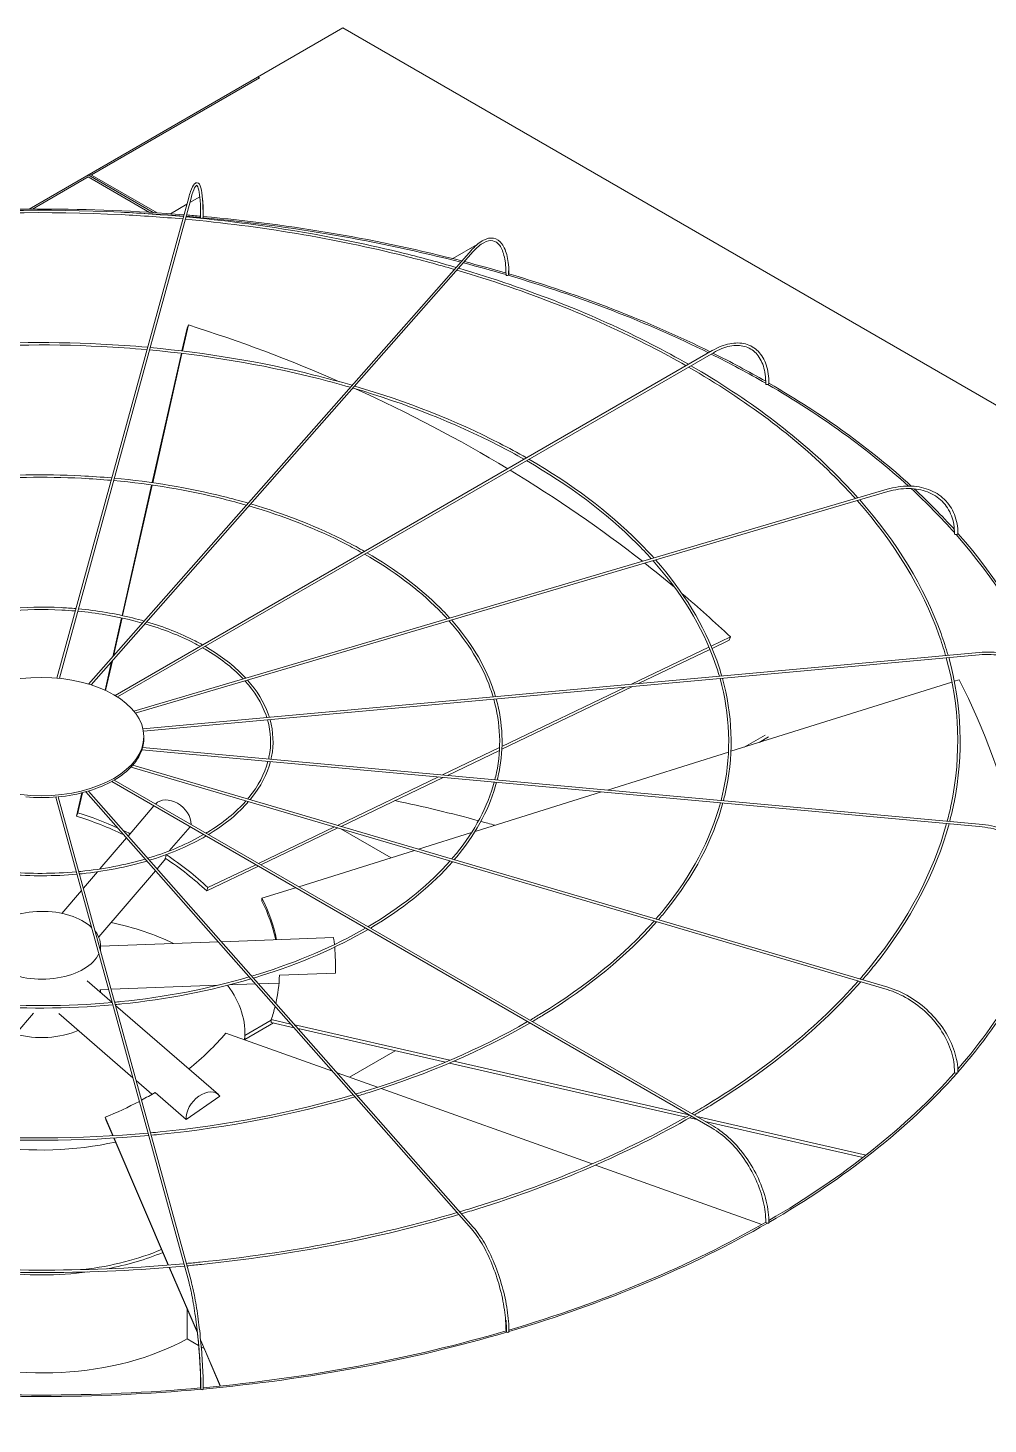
# Model space of a CAD drawing. Header units: millimetres. Extents: x -312439 to 477422, y -331570 to 212570.
# Drawn here: x 451880 to 452860, y 110186 to 111610 of the extents above; entities that cross this region are included whole.
import ezdxf

# ---------------------------------------------------------------- set-up
doc = ezdxf.new("R2010")
doc.units = ezdxf.units.MM

msp = doc.modelspace()

# ---------------------------------------------------------------- linework, layer by layer
at = {"color": 3, "linetype": 'Continuous', "lineweight": 0, "extrusion": (-1.11022e-16, 0.816497, 0.57735)}
for p, q in [((451881.459, 111425.517), (452201.569, 111610.332)), ((452201.569, 111610.332), (456159.305, 109325.332)), ((452116.699, 111559.332), (451945.226, 111460.332)), ((452114.967, 111560.332), (452116.699, 111559.332)), ((451941.762, 111458.332), (451884.961, 111425.538)), ((451941.762, 111460.332), (452008.169, 111421.992)), ((452004.289, 111422.232), (451941.762, 111458.332)), ((451943.494, 111461.332), (452012.065, 111421.742)), ((451909.899, 110947.218), (452044.367, 111437.387)), ((451912.374, 110946.981), (452046.729, 111436.739)), ((452025.712, 111420.801), (452042.471, 111430.477)), ((452045.489, 111432.219), (452055.696, 111438.112)), ((451942.21, 110941.116), (452332.888, 111383.798)), ((451944.774, 110940.32), (452334.724, 111382.177)), ((452338.523, 111389.402), (452313.703, 111375.073)), ((452037.483, 111280.889), (452042.711, 111303.972)), ((452044.042, 111307.404), (452038.021, 111280.824)), ((452042.711, 111303.972), (452044.042, 111307.404)), ((452578.4, 111281.191), (451969.209, 110929.474)), ((451971.574, 110928.011), (452579.625, 111279.07)), ((452007.053, 111146.543), (452036.939, 111278.487)), ((452037.477, 111278.422), (452007.589, 111146.467)), ((451976.36, 111011.037), (452006.51, 111144.147)), ((452007.046, 111144.07), (451976.887, 111010.923)), ((451988.25, 110913.641), (452756.82, 111139.735)), ((452757.512, 111137.385), (451989.886, 110911.569)), ((451966.845, 110969.03), (451975.819, 111008.647)), ((451976.346, 111008.534), (451967.589, 110969.873)), ((452577.343, 110979.892), (452596.95, 110989.302)), ((452595.619, 110985.87), (452578.32, 110977.567)), ((452595.619, 110985.87), (452596.95, 110989.302)), ((451997.627, 110895.345), (452850.715, 110973.354)), ((451998.084, 110892.927), (452850.938, 110970.915)), ((452496.169, 110940.933), (452575.133, 110978.831)), ((452576.109, 110976.506), (452503.359, 110941.591)), ((451959.089, 110934.787), (451965.717, 110964.05)), ((451966.461, 110964.893), (451959.59, 110934.556)), ((452823.056, 110943.182), (452597.528, 110872.531)), ((452830.499, 110945.513), (452825.407, 110943.918)), ((452497.028, 110938.552), (452363.87, 110874.644)), ((452363.988, 110877.494), (452489.838, 110937.895)), ((451998.494, 110885.592), (451998.494, 110887.592)), ((452632.559, 110889.145), (452611.201, 110876.814)), ((452626.348, 110881.559), (452636.024, 110887.145)), ((452850.715, 110795.924), (451996.557, 110874.031)), ((452850.938, 110798.364), (451997.28, 110876.425)), ((452303.428, 110848.43), (452361.493, 110876.297)), ((452361.35, 110873.435), (452308.317, 110847.983)), ((452595.042, 110871.752), (452471.527, 110833.058)), ((451985.493, 110856.448), (452756.82, 110629.543)), ((451987.331, 110858.461), (452757.512, 110631.893)), ((451965.811, 110841.766), (452578.4, 110488.087)), ((451968.287, 110843.164), (452579.625, 110490.208)), ((452196.265, 110796.998), (452299.124, 110846.364)), ((452304.012, 110845.917), (452199.873, 110795.936)), ((451930.015, 110806.431), (451935.399, 110830.2)), ((451935.986, 110830.347), (451931.346, 110809.863)), ((451939.465, 110831.273), (452332.888, 110385.48)), ((452334.724, 110387.101), (451942.068, 110832.025)), ((452465.45, 110831.154), (452336.468, 110790.748)), ((451908.852, 110825.875), (452044.367, 110331.892)), ((452046.729, 110332.54), (451911.331, 110826.098)), ((452008.907, 110816.884), (451982.56, 110786.143)), ((451930.015, 110806.431), (451931.346, 110809.863)), ((451980.951, 110784.265), (451953.747, 110752.523)), ((452045.7, 110795.642), (452024.575, 110770.993)), ((452115.439, 110758.206), (452192.966, 110795.415)), ((452196.575, 110794.353), (452118.081, 110756.681)), ((452250.827, 110763.919), (452199.713, 110793.43)), ((452332.863, 110789.619), (452278.859, 110772.701)), ((452274.655, 110771.384), (452156.647, 110734.415)), ((452021.04, 110763.096), (452012.103, 110752.668)), ((452115.406, 110755.397), (452062.693, 110730.098)), ((452064.024, 110733.53), (452112.764, 110756.922)), ((451951.315, 110749.686), (451936.906, 110732.873)), ((452010.493, 110750.79), (451952.526, 110683.153)), ((451934.981, 110730.628), (451914.925, 110707.225)), ((452062.693, 110730.098), (452064.024, 110733.53)), ((452153.471, 110733.42), (452119.128, 110722.662)), ((452119.033, 110719.705), (452119.128, 110722.662)), ((452074.604, 110678.145), (451954.33, 110673.687)), ((451954.33, 110674.731), (451954.33, 110669.357)), ((452191.969, 110682.495), (452077.767, 110678.262)), ((452136.971, 110644.068), (452194.199, 110646.189)), ((451966.233, 110616.379), (451940.69, 110638.514)), ((451962.655, 110629.75), (451953.649, 110629.417)), ((451954.33, 110629.442), (451954.33, 110626.694)), ((452073.784, 110633.869), (451965.169, 110629.844)), ((452112.415, 110635.301), (452085.688, 110634.31)), ((452136.494, 110636.194), (452115.578, 110635.418)), ((452074.676, 110522.404), (451969.683, 110613.389)), ((451821.148, 110529.862), (451885.99, 110605.519)), ((451987.407, 110539.523), (451911.734, 110605.1)), ((452128.516, 110595.985), (452128.611, 110598.942)), ((452128.611, 110598.942), (452148.505, 110594.407)), ((452190.922, 110546.343), (452082.216, 110585.17)), ((452128.587, 110598.176), (452101.608, 110582.6)), ((452101.608, 110578.6), (452130.813, 110595.461)), ((452101.608, 110578.244), (452101.608, 110585.494)), ((452151.795, 110590.678), (452128.516, 110595.985)), ((452152.595, 110593.474), (452310.763, 110557.419)), ((452306.185, 110555.485), (452155.885, 110589.746)), ((452254.989, 110567.155), (452208.233, 110540.16)), ((452314.822, 110556.494), (452554.578, 110501.841)), ((452236.944, 110529.905), (452195.693, 110544.639)), ((452551.844, 110499.486), (452310.278, 110554.552)), ((452006.795, 110522.722), (451990.739, 110536.635)), ((452455.954, 110451.681), (452240.719, 110528.557)), ((452010.07, 110524.677), (452041.866, 110497.124)), ((452041.866, 110497.124), (452076.061, 110520.944)), ((451959.022, 110499.353), (451967.143, 110480.438)), ((451960.258, 110496.017), (451959.022, 110499.353)), ((452562.673, 110499.996), (452735.391, 110460.624)), ((451966.95, 110480.426), (451960.258, 110496.017)), ((452563.102, 110496.919), (452555.369, 110498.682)), ((452732.424, 110458.322), (452571.198, 110495.074)), ((452023.556, 110348.571), (451967.977, 110478.035)), ((451968.169, 110478.046), (452023.746, 110348.586)), ((452629.011, 110389.87), (452459.325, 110450.477)), ((452053.251, 110279.398), (452024.575, 110346.196)), ((452024.766, 110346.211), (452053.184, 110280.013)), ((452042.65, 110304.092), (452042.65, 110273.416)), ((452054.506, 110266.571), (452042.65, 110273.416)), ((452056.501, 110272.286), (452076.715, 110225.202)), ((452076.526, 110225.182), (452056.559, 110271.692)), ((452060.159, 110263.307), (452057.167, 110265.035))]:
    msp.add_line(p, q, dxfattribs=at)
at = {"color": 3, "linetype": 'Continuous', "lineweight": 0}
for centre, major_axis, ratio, start_param, end_param in [((451894.434, 110820.056), (-1048.768, 0), 0.57735027, 4.57359934, 4.85199434), ((451894.434, 110820.056), (-1046.319, 0), 0.57735027, 4.57364216, 4.63432464), ((451894.434, 110820.056), (-1046.319, 0), 0.57735027, 4.55682048, 4.57124415), ((451894.434, 110820.056), (-1048.768, 0), 0.57735027, 4.55718579, 4.57120693), ((452057.778, 111416.811), (1.225, -0.004), 0.56474576, 3.14159265, 4.55699194), ((452057.778, 111416.811), (1.225, -0.004), 0.56474576, 4.55699194, 6.12778827), ((451894.434, 110820.056), (-1046.319, 0), 0.57735027, 4.2914666, 4.55448885), ((452057.969, 111417.509), (1.225, 0), 0.57735027, 5.71748689, 6.28318531), ((451894.434, 110820.056), (-1048.768, 0), 0.57735027, 4.29134899, 4.55463788), ((451894.434, 110820.056), (-1046.319, 0), 0.57735027, 4.24262693, 4.28868124), ((451894.434, 110820.056), (-1048.768, 0), 0.57735027, 4.24381435, 4.28857014), ((452369.298, 111358.372), (1.225, -0.01), 0.56597275, 3.14159265, 4.24604342), ((452369.298, 111358.372), (1.225, -0.01), 0.56597275, 4.24604342, 5.81683974), ((451894.434, 110820.056), (-1046.319, 0), 0.57735027, 4.00461262, 4.24016109), ((452369.854, 111359.002), (1.225, 0), 0.57735027, 5.29033196, 6.28318531), ((451894.434, 110820.056), (-1048.768, 0), 0.57735027, 4.00443097, 4.24060103), ((451895.765, 110652.777), (-942.562, 365.4), 0.65992862, 4.64663537, 4.80984928), ((451894.434, 110820.056), (-1046.319, 0), 0.57735027, 3.92863661, 4.00129229), ((451894.434, 110820.056), (-1048.768, 0), 0.57735027, 3.93098858, 4.00111844), ((451895.765, 110652.777), (-942.562, 365.4), 0.65992862, 4.45394149, 4.62923067), ((452634.294, 111247.214), (1.225, -0.016), 0.56830663, 3.14159265, 3.93464288), ((452634.294, 111247.214), (1.225, -0.016), 0.56830663, 3.93464288, 5.50543921), ((451894.434, 110820.056), (-1046.319, 0), 0.57735027, 3.70570419, 3.9258203), ((452635.16, 111247.714), (-1.225, 0), 0.57735027, 1.83263032, 3.14159265), ((451894.434, 110820.056), (-1048.768, 0), 0.57735027, 3.70411228, 3.92650775), ((451895.765, 110652.777), (-942.562, 365.4), 0.65992862, 4.28319099, 4.45112181), ((451894.434, 110820.056), (-1046.319, 0), 0.57735027, 3.61515195, 3.70067928), ((451894.434, 110820.056), (-1048.768, 0), 0.57735027, 3.61992048, 3.69877001), ((452826.824, 111094.219), (-1.225, 0.021), 0.57151893, 0, 0.48093441), ((452826.824, 111094.219), (-1.225, 0.021), 0.57151893, 0.48093441, 2.05173073), ((451894.434, 110820.056), (-1046.319, 0), 0.57735027, 3.3609423, 3.61148113), ((452827.915, 111094.54), (-1.225, 0), 0.57735027, 1.51847105, 3.14159265), ((451894.434, 110820.056), (-1048.768, 0), 0.57735027, 3.35086888, 3.61231471), ((451895.765, 110652.777), (-942.562, 365.4), 0.65992862, 4.23904287, 4.2800546), ((451895.765, 110652.777), (-942.562, 365.4), 0.65992862, 4.15803474, 4.22871948), ((451894.53, 110652.301), (1010.388, -32.497), 0.79709982, 0.20844184, 0.41264052), ((451894.001, 110885.592), (-104.492, 0), 0.57735027, 2.98808135, 3.14159265), ((451894.001, 110885.592), (-104.492, 0), 0.57735027, 2.67392209, 2.98094469), ((451894.001, 110885.592), (-104.492, 0), 0.57735027, 2.35976282, 2.66678542), ((451894.001, 110885.592), (-104.492, 0), 0.57735027, 2.04560356, 2.35262616), ((451894.001, 110885.592), (-104.492, 0), 0.57735027, 1.73144429, 2.03846689), ((451894.001, 110885.592), (-104.492, 0), 0.57735027, 1.41728503, 1.72430763), ((452027.024, 110804.051), (-16.786, 14.386), 0.73180825, 3.6699438, 6.25547108), ((451894.434, 110255.168), (1046.319, 0), 0.57735027, 1.13086203, 1.21917829), ((451894.434, 110649.345), (-226.18, 87.683), 0.65992862, 4.59602029, 4.80984928), ((451895.765, 110652.777), (226.18, -87.683), 0.65992862, 1.48816133, 1.66825663), ((451894.434, 110255.168), (1046.319, 0), 0.57735027, 1.11315293, 1.12829513), ((451895.765, 110652.777), (226.18, -87.683), 0.65992862, 1.43137513, 1.46305029), ((451894.434, 110649.345), (-226.18, 87.683), 0.65992862, 4.15803474, 4.39268064), ((451895.765, 110652.777), (226.18, -87.683), 0.65992862, 1.01644208, 1.25303729), ((451894.434, 110649.345), (242.456, -7.798), 0.79709982, 0.20115917, 0.41264052), ((451894.53, 110652.301), (242.456, -7.798), 0.79709982, 0.18583027, 0.41264052), ((451894.434, 110820.056), (-1046.319, 0), 0.57735027, 2.6752935, 2.98289949), ((451894.434, 110820.056), (-1048.768, 0), 0.57735027, 2.67086857, 2.98332964), ((451894.434, 110674.731), (-59.895, 0), 0.57735027, 3.69756416, 5.76575409), ((451894.434, 110674.731), (-59.895, 0), 0.57735027, 3.02719924, 3.57014533), ((451894.434, 110585.494), (-207.174, 0), 0.57735027, 4.00561733, 4.36390833), ((452192.788, 110660.403), (-0.819, 22.092), 0.05230802, 5.46284956, 6.28318531), ((452192.788, 110660.403), (-0.819, 22.092), 0.05230802, 4.01155215, 5.31083021), ((451894.434, 110674.731), (-59.895, 0), 0.57735027, 0.78539816, 2.89978042), ((451894.53, 110652.301), (242.456, -7.798), 0.79709982, 6.13145768, 6.28093219), ((451894.434, 110585.494), (-207.174, 0), 0.57735027, 3.08204121, 3.55783774), ((451894.53, 110652.301), (242.456, -7.798), 0.79709982, 6.04401129, 6.11604234), ((451894.434, 110615.109), (-59.895, 0), 0.57735027, 1.1079301, 2.23846982), ((451893.199, 110652.682), (-227.492, -84.221), 0.6873805, 2.02158825, 2.2576377), ((451894.434, 110820.056), (-1046.319, 0), 0.57735027, 2.35898226, 2.6687056), ((451894.434, 110820.056), (-1048.768, 0), 0.57735027, 2.35667794, 2.66891462), ((452826.824, 110545.394), (-1.225, 0.021), 0.58304212, 0, 1.10944839), ((452827.915, 110545.073), (-1.225, 0), 0.57735027, 0.57599326, 3.14159265), ((451893.199, 110652.682), (-227.492, -84.221), 0.6873805, 1.60582316, 1.76537716), ((451893.199, 110652.682), (-227.492, -84.221), 0.6873805, 1.7758456, 1.84274406), ((452060.198, 110505.697), (14.478, 16.707), 0.67950023, 6.14949631, 8.84418497), ((451894.434, 110585.494), (-207.174, 0), 0.57735027, 1.30817895, 1.9425337), ((451894.434, 110820.056), (-1046.319, 0), 0.57735027, 2.04376734, 2.35460013), ((451894.434, 110820.056), (-1048.768, 0), 0.57735027, 2.04258502, 2.35459852), ((452634.294, 110392.399), (-1.225, 0.017), 0.58625442, 0, 0.79329185), ((452635.16, 110391.899), (-1.225, 0), 0.57735027, 0.26183399, 3.14159265), ((451894.434, 110460.988), (-207.174, 0), 0.57735027, 1.77816663, 2.202298), ((451894.434, 110460.988), (-212.072, 0), 0.57735027, 1.89063678, 2.19285982), ((451894.434, 110460.988), (-212.072, 0), 0.57735027, 1.3476903, 1.79509044), ((451894.434, 110360.988), (-212.072, 0), 0.57735027, 0.98594125, 2.34464399), ((451894.434, 110820.056), (-1046.319, 0), 0.57735027, 1.72891751, 2.04055715), ((451894.434, 110820.056), (-1048.768, 0), 0.57735027, 1.72854634, 2.04038352), ((452369.298, 110281.241), (-1.225, 0.011), 0.58858829, 0, 0.47632773), ((452369.854, 110280.611), (-1.225, 0), 0.57735027, 0, 3.14159265), ((451894.434, 110257.168), (-1048.768, 0), 0.57735027, 0, 3.14159265), ((451894.434, 110820.056), (-1048.768, 0), 0.57735027, 1.41453598, 1.72626058), ((451894.434, 110820.056), (-1046.319, 0), 0.57735027, 1.41438895, 1.72636573), ((452057.778, 110222.802), (-1.225, 0.004), 0.58981528, 0, 0.15883691), ((452057.969, 110222.104), (-1.225, 0), 0.57735027, 0, 3.14159265)]:
    msp.add_ellipse(centre, major_axis=major_axis, ratio=ratio, start_param=start_param, end_param=end_param, dxfattribs=at)
msp.add_ellipse((451894.001, 110887.592), major_axis=(-104.492, 0), ratio=0.57735027, dxfattribs=at)
for points, knots in [([(452059.194, 111417.509), (452059.194, 111424.323), (452058.988, 111430.389), (452058.176, 111440.462), (452057.579, 111444.459), (452055.972, 111450.146), (452055.07, 111452.207), (452051.93, 111452.668), (452050.936, 111452.078), (452048.732, 111449.736), (452047.502, 111447.118), (452045.584, 111441.593), (452044.974, 111439.602), (452044.367, 111437.387)], [4.71238898, 4.71238898, 4.71238898, 4.71238898, 5.02654825, 5.02654825, 5.34070751, 5.34070751, 5.65486678, 5.65486678, 5.82360284, 5.82360284, 6.1377621, 6.1377621, 6.28318531, 6.28318531, 6.28318531, 6.28318531]), ([(452046.729, 111436.739), (452048.002, 111441.379), (452049.278, 111444.944), (452051.503, 111449.267), (452052.5, 111449.866), (452052.606, 111449.866), (452053.425, 111449.271), (452054.834, 111444.613), (452055.412, 111441.214), (452056.254, 111432.241), (452056.502, 111426.521), (452056.554, 111418.969), (452056.556, 111417.901), (452056.553, 111416.814)], [0, 0, 0, 0, 0.31526689, 0.31526689, 0.60947257, 0.60947257, 0.92674061, 0.92674061, 1.22083726, 1.22083726, 1.53563039, 1.53563039, 1.5863402, 1.5863402, 1.5863402, 1.5863402]), ([(452057.667, 111442.05), (452057.703, 111441.807), (452057.739, 111441.56), (452058.346, 111437.213), (452058.724, 111432), (452058.976, 111423.051), (452059.012, 111420.01), (452059.002, 111416.809)], [7.384497053, 7.384497053, 7.384497053, 7.384497053, 7.403952931, 7.403952931, 7.721220971, 7.721220971, 7.869487909, 7.869487909, 7.869487909, 7.869487909]), ([(452039.012, 111417.868), (452017.767, 111419.79), (451996.408, 111421.289), (451899.707, 111426.133), (451823.641, 111424.62), (451748.991, 111417.868)], [3.771589677, 3.771589677, 3.771589677, 3.771589677, 3.840445898, 3.840445898, 4.082391957, 4.082391957, 4.082391957, 4.082391957]), ([(452038.354, 111415.468), (452017.562, 111417.343), (451996.66, 111418.812), (451900.408, 111423.684), (451824.32, 111422.201), (451749.649, 111415.468)], [3.7720633, 3.7720633, 3.7720633, 3.7720633, 3.839550132, 3.839550132, 4.081918334, 4.081918334, 4.081918334, 4.081918334]), ([(452315.436, 111364.024), (452298.708, 111368.897), (452281.726, 111373.481), (452193.051, 111395.566), (452117.712, 111408.188), (452040.832, 111415.243)], [3.459637643, 3.459637643, 3.459637643, 3.459637643, 3.519736913, 3.519736913, 3.769381517, 3.769381517, 3.769381517, 3.769381517]), ([(452317.227, 111366.053), (452299.965, 111371.099), (452282.432, 111375.836), (452193.335, 111397.994), (452118.177, 111410.584), (452041.49, 111417.642)], [3.458315721, 3.458315721, 3.458315721, 3.458315721, 3.520259366, 3.520259366, 3.768912043, 3.768912043, 3.768912043, 3.768912043]), ([(452371.079, 111359.002), (452371.079, 111365.862), (452370.477, 111372.058), (452368.091, 111382.559), (452366.313, 111386.871), (452361.591, 111393.21), (452358.595, 111395.233), (452352.035, 111396.372), (452348.597, 111395.678), (452341.345, 111391.997), (452337.487, 111388.854), (452333.391, 111384.364), (452333.139, 111384.083), (452332.888, 111383.798)], [4.71238898, 4.71238898, 4.71238898, 4.71238898, 5.02654825, 5.02654825, 5.34070751, 5.34070751, 5.65486678, 5.65486678, 5.94845155, 5.94845155, 6.26261081, 6.26261081, 6.28318531, 6.28318531, 6.28318531, 6.28318531]), ([(452334.724, 111382.177), (452338.38, 111386.32), (452342.012, 111389.382), (452348.743, 111393.07), (452351.806, 111393.695), (452357.171, 111392.755), (452359.559, 111391.179), (452363.667, 111385.586), (452365.333, 111381.567), (452367.541, 111371.556), (452368.101, 111365.593), (452368.076, 111358.767), (452368.075, 111358.575), (452368.074, 111358.382)], [6.28318531, 6.28318531, 6.28318531, 6.28318531, 6.59783007, 6.59783007, 6.91209691, 6.91209691, 7.22936495, 7.22936495, 7.54663299, 7.54663299, 7.86046851, 7.86046851, 7.86952551, 7.86952551, 7.86952551, 7.86952551]), ([(452551.808, 111265.838), (452540.07, 111272.543), (452528.024, 111279.068), (452455.941, 111316.089), (452389.332, 111342.33), (452318.033, 111363.264)], [3.146975566, 3.146975566, 3.146975566, 3.146975566, 3.199958928, 3.199958928, 3.456525414, 3.456525414, 3.456525414, 3.456525414]), ([(452554.263, 111267.256), (452542.084, 111274.238), (452529.573, 111281.027), (452457.174, 111318.205), (452390.82, 111344.377), (452319.822, 111365.291)], [3.145113132, 3.145113132, 3.145113132, 3.145113132, 3.200037836, 3.200037836, 3.455209352, 3.455209352, 3.455209352, 3.455209352]), ([(452370.486, 111362.419), (452370.508, 111361.603), (452370.522, 111360.775), (452370.528, 111359.418), (452370.527, 111358.895), (452370.523, 111358.368)], [7.8059806913, 7.8059806913, 7.8059806913, 7.8059806913, 7.8451401512, 7.8451401512, 7.8694167814, 7.8694167814, 7.8694167814, 7.8694167814]), ([(452002.445, 111284.573), (451986.597, 111286.001), (451970.663, 111287.116), (451898.349, 111290.732), (451841.427, 111289.607), (451785.558, 111284.573)], [3.772165081, 3.772165081, 3.772165081, 3.772165081, 3.840593344, 3.840593344, 4.081816553, 4.081816553, 4.081816553, 4.081816553]), ([(452001.787, 111282.173), (451986.391, 111283.554), (451970.916, 111284.64), (451899.05, 111288.283), (451842.106, 111287.188), (451786.216, 111282.173)], [3.772797592, 3.772797592, 3.772797592, 3.772797592, 3.839399606, 3.839399606, 4.081184042, 4.081184042, 4.081184042, 4.081184042]), ([(452211.109, 111245.809), (452198.317, 111249.54), (452185.327, 111253.045), (452118.708, 111269.609), (452062.389, 111279.047), (452004.923, 111284.347)], [3.459218713, 3.459218713, 3.459218713, 3.459218713, 3.520344822, 3.520344822, 3.768597722, 3.768597722, 3.768597722, 3.768597722]), ([(452636.384, 111247.714), (452636.384, 111254.615), (452635.44, 111260.995), (452631.706, 111272.109), (452628.912, 111276.844), (452621.719, 111284.124), (452617.325, 111286.667), (452607.455, 111289.273), (452601.989, 111289.341), (452590.531, 111287.065), (452584.535, 111284.714), (452578.506, 111281.252), (452578.453, 111281.222), (452578.4, 111281.191)], [3.14159265, 3.14159265, 3.14159265, 3.14159265, 3.45575192, 3.45575192, 3.76991118, 3.76991118, 4.08269654, 4.08269654, 4.39544819, 4.39544819, 4.70960746, 4.70960746, 4.71238898, 4.71238898, 4.71238898, 4.71238898]), ([(452579.625, 111279.07), (452585.375, 111282.39), (452591.1, 111284.631), (452601.898, 111286.771), (452606.964, 111286.672), (452615.967, 111284.217), (452619.913, 111281.868), (452626.403, 111275.095), (452628.946, 111270.661), (452632.326, 111260.073), (452633.158, 111253.923), (452633.069, 111247.231)], [1.57079633, 1.57079633, 1.57079633, 1.57079633, 1.88806437, 1.88806437, 2.20533241, 2.20533241, 2.52260045, 2.52260045, 2.83986849, 2.83986849, 3.15713653, 3.15713653, 3.15713653, 3.15713653]), ([(452209.318, 111243.779), (452197.06, 111247.338), (452184.621, 111250.69), (452118.425, 111267.181), (452061.923, 111276.652), (452004.265, 111281.948)], [3.460983159, 3.460983159, 3.460983159, 3.460983159, 3.519648571, 3.519648571, 3.769222865, 3.769222865, 3.769222865, 3.769222865]), ([(452724.553, 111130.243), (452717.921, 111137.643), (452710.99, 111144.955), (452662.77, 111193.144), (452612.361, 111231.001), (452554.266, 111264.429)], [2.833719703, 2.833719703, 2.833719703, 2.833719703, 2.880073873, 2.880073873, 3.143270218, 3.143270218, 3.143270218, 3.143270218]), ([(452727.155, 111131.008), (452720.278, 111138.716), (452713.08, 111146.327), (452664.673, 111194.72), (452614.488, 111232.477), (452556.717, 111265.844)], [2.831913395, 2.831913395, 2.831913395, 2.831913395, 2.879924499, 2.879924499, 3.141418031, 3.141418031, 3.141418031, 3.141418031]), ([(452386.533, 111170.417), (452378.027, 111175.257), (452369.306, 111179.972), (452315.512, 111207.601), (452265.477, 111227.306), (452211.915, 111243.021)], [3.148849473, 3.148849473, 3.148849473, 3.148849473, 3.199944541, 3.199944541, 3.456834427, 3.456834427, 3.456834427, 3.456834427]), ([(452388.99, 111171.835), (452380.041, 111176.952), (452370.855, 111181.931), (452316.745, 111209.717), (452266.965, 111229.354), (452213.704, 111245.048)], [3.146361804, 3.146361804, 3.146361804, 3.146361804, 3.200049713, 3.200049713, 3.455080387, 3.455080387, 3.455080387, 3.455080387]), ([(452516.311, 111068.983), (452511.551, 111074.266), (452506.588, 111079.489), (452470.61, 111115.441), (452432.698, 111143.893), (452388.994, 111169.009)], [2.83591825, 2.83591825, 2.83591825, 2.83591825, 2.880098074, 2.880098074, 3.143909361, 3.143909361, 3.143909361, 3.143909361]), ([(452518.916, 111069.75), (452513.909, 111075.339), (452508.678, 111080.86), (452472.513, 111117.016), (452434.826, 111145.371), (452391.445, 111170.424)], [2.833499431, 2.833499431, 2.833499431, 2.833499431, 2.879899034, 2.879899034, 3.141439875, 3.141439875, 3.141439875, 3.141439875]), ([(451965.891, 111151.322), (451955.434, 111152.257), (451944.924, 111152.988), (451896.987, 111155.377), (451859.205, 111154.64), (451822.112, 111151.322)], [3.773286698, 3.773286698, 3.773286698, 3.773286698, 3.840886477, 3.840886477, 4.080694936, 4.080694936, 4.080694936, 4.080694936]), ([(451965.232, 111148.921), (451955.229, 111149.811), (451945.176, 111150.512), (451897.688, 111152.928), (451859.884, 111152.22), (451822.771, 111148.921)], [3.774238416, 3.774238416, 3.774238416, 3.774238416, 3.839097695, 3.839097695, 4.079743218, 4.079743218, 4.079743218, 4.079743218]), ([(452103.23, 111123.57), (452095.433, 111125.819), (452087.527, 111127.943), (452043.802, 111138.841), (452006.143, 111145.159), (451967.711, 111148.697)], [3.463595352, 3.463595352, 3.463595352, 3.463595352, 3.51947091, 3.51947091, 3.768879274, 3.768879274, 3.768879274, 3.768879274]), ([(452105.023, 111125.601), (452096.69, 111128.021), (452088.233, 111130.297), (452044.085, 111141.269), (452006.608, 111147.555), (451968.369, 111151.096)], [3.46094335, 3.46094335, 3.46094335, 3.46094335, 3.520514255, 3.520514255, 3.7679441, 3.7679441, 3.7679441, 3.7679441]), ([(452829.14, 111094.54), (452829.14, 111101.469), (452827.942, 111108.068), (452823.24, 111119.945), (452819.736, 111125.22), (452810.774, 111133.887), (452805.32, 111137.277), (452793.036, 111141.842), (452786.209, 111143.018), (452771.857, 111143.069), (452764.333, 111141.945), (452756.82, 111139.735)], [4.71238898, 4.71238898, 4.71238898, 4.71238898, 5.02654825, 5.02654825, 5.34070751, 5.34070751, 5.65486678, 5.65486678, 5.96902604, 5.96902604, 6.28318531, 6.28318531, 6.28318531, 6.28318531]), ([(452757.512, 111137.385), (452764.775, 111139.522), (452772.023, 111140.589), (452785.76, 111140.497), (452792.245, 111139.338), (452803.813, 111134.938), (452808.895, 111131.699), (452817.193, 111123.467), (452820.409, 111118.473), (452824.67, 111107.181), (452825.711, 111100.884), (452825.599, 111094.24)], [6.28318531, 6.28318531, 6.28318531, 6.28318531, 6.60045335, 6.60045335, 6.91772139, 6.91772139, 7.23498943, 7.23498943, 7.55225747, 7.55225747, 7.86952551, 7.86952551, 7.86952551, 7.86952551]), ([(452816.548, 110970.23), (452814.526, 110977.311), (452812.259, 110984.37), (452792.794, 111038.868), (452764.668, 111085.031), (452726.357, 111128.22)], [2.519571261, 2.519571261, 2.519571261, 2.519571261, 2.559550642, 2.559550642, 2.829500903, 2.829500903, 2.829500903, 2.829500903]), ([(452819.03, 110970.457), (452816.917, 110977.898), (452814.534, 110985.314), (452794.909, 111040.015), (452766.927, 111085.984), (452728.952, 111128.984)], [2.518738954, 2.518738954, 2.518738954, 2.518738954, 2.560443172, 2.560443172, 2.827714195, 2.827714195, 2.827714195, 2.827714195]), ([(452221.295, 111075.016), (452216.01, 111078.002), (452210.602, 111080.915), (452175.093, 111099.154), (452141.643, 111112.321), (452105.83, 111122.814)], [3.152476318, 3.152476318, 3.152476318, 3.152476318, 3.199914714, 3.199914714, 3.457374967, 3.457374967, 3.457374967, 3.457374967]), ([(452223.755, 111076.437), (452218.026, 111079.698), (452212.152, 111082.874), (452176.325, 111101.27), (452143.13, 111114.369), (452107.619, 111124.841)], [3.148732281, 3.148732281, 3.148732281, 3.148732281, 3.200072384, 3.200072384, 3.454746323, 3.454746323, 3.454746323, 3.454746323]), ([(452308.096, 111007.732), (452305.202, 111010.91), (452302.197, 111014.056), (452278.459, 111037.774), (452253.058, 111056.815), (452223.762, 111073.612)], [2.840166791, 2.840166791, 2.840166791, 2.840166791, 2.880145835, 2.880145835, 3.145067211, 3.145067211, 3.145067211, 3.145067211]), ([(452310.706, 111008.5), (452307.562, 111011.983), (452304.287, 111015.427), (452280.362, 111039.35), (452255.186, 111058.292), (452226.213, 111075.027)], [2.836508955, 2.836508955, 2.836508955, 2.836508955, 2.879847671, 2.879847671, 3.141363941, 3.141363941, 3.141363941, 3.141363941]), ([(452585.733, 110949.123), (452584.288, 110954.114), (452582.681, 110959.09), (452568.169, 110999.752), (452546.991, 111034.478), (452518.12, 111066.962)], [2.521788299, 2.521788299, 2.521788299, 2.521788299, 2.55939978, 2.55939978, 2.830291828, 2.830291828, 2.830291828, 2.830291828]), ([(452588.217, 110949.35), (452586.678, 110954.702), (452584.955, 110960.035), (452570.284, 111000.899), (452549.25, 111035.431), (452520.716, 111067.726)], [2.520659116, 2.520659116, 2.520659116, 2.520659116, 2.560589234, 2.560589234, 2.827907762, 2.827907762, 2.827907762, 2.827907762]), ([(451929.336, 111018.07), (451924.273, 111018.513), (451919.185, 111018.861), (451895.626, 111020.023), (451876.984, 111019.672), (451858.667, 111018.07)], [3.776630452, 3.776630452, 3.776630452, 3.776630452, 3.841752063, 3.841752063, 4.077351182, 4.077351182, 4.077351182, 4.077351182]), ([(451928.677, 111015.669), (451924.068, 111016.067), (451919.438, 111016.385), (451896.327, 111017.573), (451877.663, 111017.252), (451859.326, 111015.669)], [3.778551419, 3.778551419, 3.778551419, 3.778551419, 3.838185012, 3.838185012, 4.075430215, 4.075430215, 4.075430215, 4.075430215]), ([(451997.138, 111003.356), (451993.806, 111004.298), (451990.435, 111005.195), (451969.181, 111010.5), (451950.363, 111013.667), (451931.156, 111015.447)], [3.471418325, 3.471418325, 3.471418325, 3.471418325, 3.518930063, 3.518930063, 3.767850767, 3.767850767, 3.767850767, 3.767850767]), ([(451998.934, 111005.391), (451995.063, 111006.501), (451991.14, 111007.549), (451969.464, 111012.929), (451950.829, 111016.063), (451931.814, 111017.846)], [3.466082688, 3.466082688, 3.466082688, 3.466082688, 3.521010964, 3.521010964, 3.765995554, 3.765995554, 3.765995554, 3.765995554]), ([(452056.043, 110979.608), (452053.989, 110980.743), (452051.899, 110981.857), (452034.674, 110990.707), (452017.809, 110997.335), (451999.744, 111002.607)], [3.163350536, 3.163350536, 3.163350536, 3.163350536, 3.199816759, 3.199816759, 3.458993739, 3.458993739, 3.458993739, 3.458993739]), ([(452058.515, 110981.035), (452056.009, 110982.442), (452053.449, 110983.816), (452035.906, 110992.823), (452019.296, 110999.383), (452001.533, 111004.634)], [3.15578841, 3.15578841, 3.15578841, 3.15578841, 3.200131949, 3.200131949, 3.453750875, 3.453750875, 3.453750875, 3.453750875]), ([(452354.924, 110928.017), (452354.058, 110930.934), (452353.108, 110933.842), (452343.549, 110960.668), (452329.33, 110983.945), (452309.914, 111005.714)], [2.526062853, 2.526062853, 2.526062853, 2.526062853, 2.559096419, 2.559096419, 2.831723129, 2.831723129, 2.831723129, 2.831723129]), ([(452357.411, 110928.245), (452356.448, 110931.521), (452355.381, 110934.787), (452345.663, 110961.815), (452331.589, 110984.899), (452312.512, 111006.478)], [2.5243135, 2.5243135, 2.5243135, 2.5243135, 2.560878912, 2.560878912, 2.828143092, 2.828143092, 2.828143092, 2.828143092]), ([(452099.857, 110946.473), (452098.845, 110947.552), (452097.807, 110948.623), (452086.309, 110960.107), (452073.418, 110969.736), (452058.528, 110978.214)], [2.852936139, 2.852936139, 2.852936139, 2.852936139, 2.880283876, 2.880283876, 3.148538696, 3.148538696, 3.148538696, 3.148538696]), ([(452102.484, 110947.246), (452101.211, 110948.627), (452099.898, 110949.994), (452088.212, 110961.683), (452075.547, 110971.214), (452060.981, 110979.631)], [2.84544614, 2.84544614, 2.84544614, 2.84544614, 2.879690294, 2.879690294, 3.141137935, 3.141137935, 3.141137935, 3.141137935]), ([(452930.478, 110914.473), (452930.478, 110921.418), (452929.146, 110928.248), (452923.951, 110940.99), (452920.089, 110946.9), (452910.232, 110957.215), (452904.239, 110961.618), (452890.721, 110968.501), (452883.198, 110970.98), (452867.353, 110973.787), (452859.033, 110974.115), (452850.715, 110973.354)], [4.71238898, 4.71238898, 4.71238898, 4.71238898, 5.02654825, 5.02654825, 5.34070751, 5.34070751, 5.65486678, 5.65486678, 5.96902604, 5.96902604, 6.28318531, 6.28318531, 6.28318531, 6.28318531]), ([(452850.938, 110970.915), (452859, 110971.652), (452867.056, 110971.322), (452882.348, 110968.57), (452889.582, 110966.147), (452902.506, 110959.465), (452908.193, 110955.207), (452917.467, 110945.293), (452921.054, 110939.639), (452925.792, 110927.488), (452926.943, 110920.992), (452926.819, 110914.386)], [6.28318531, 6.28318531, 6.28318531, 6.28318531, 6.60045335, 6.60045335, 6.91772139, 6.91772139, 7.23498943, 7.23498943, 7.55225747, 7.55225747, 7.86952551, 7.86952551, 7.86952551, 7.86952551]), ([(452818.275, 110801.35), (452819.881, 110807.421), (452821.307, 110813.507), (452832.608, 110868.845), (452830.81, 110918.869), (452817.223, 110967.832)], [2.204619764, 2.204619764, 2.204619764, 2.204619764, 2.238829514, 2.238829514, 2.515060108, 2.515060108, 2.515060108, 2.515060108]), ([(452820.748, 110801.124), (452822.433, 110807.524), (452823.919, 110813.942), (452835.025, 110869.436), (452833.166, 110919.291), (452819.702, 110968.058)], [2.205366155, 2.205366155, 2.205366155, 2.205366155, 2.241163262, 2.241163262, 2.514260549, 2.514260549, 2.514260549, 2.514260549]), ([(452124.09, 110906.909), (452123.82, 110907.752), (452123.536, 110908.594), (452118.93, 110921.582), (452111.669, 110933.411), (452101.706, 110944.464)], [2.538956365, 2.538956365, 2.538956365, 2.538956365, 2.558172992, 2.558172992, 2.836025224, 2.836025224, 2.836025224, 2.836025224]), ([(452126.587, 110907.137), (452126.211, 110908.339), (452125.807, 110909.537), (452121.043, 110922.731), (452113.928, 110934.365), (452104.307, 110945.229)], [2.535128932, 2.535128932, 2.535128932, 2.535128932, 2.561728893, 2.561728893, 2.828841782, 2.828841782, 2.828841782, 2.828841782]), ([(452587.485, 110822.455), (452588.592, 110826.694), (452589.582, 110830.943), (452598.046, 110872.249), (452596.683, 110909.887), (452586.414, 110946.726)], [2.206572109, 2.206572109, 2.206572109, 2.206572109, 2.238438586, 2.238438586, 2.515769314, 2.515769314, 2.515769314, 2.515769314]), ([(452589.958, 110822.228), (452591.143, 110826.797), (452592.193, 110831.378), (452600.463, 110872.84), (452599.039, 110910.308), (452588.893, 110946.953)], [2.20754654, 2.20754654, 2.20754654, 2.20754654, 2.241548585, 2.241548585, 2.514698228, 2.514698228, 2.514698228, 2.514698228]), ([(452356.68, 110843.56), (452357.296, 110845.983), (452357.855, 110848.41), (452363.481, 110875.683), (452362.557, 110900.92), (452355.617, 110925.621)], [2.210316481, 2.210316481, 2.210316481, 2.210316481, 2.237655596, 2.237655596, 2.51702204, 2.51702204, 2.51702204, 2.51702204]), ([(452359.149, 110843.334), (452359.843, 110846.087), (452360.463, 110848.845), (452365.897, 110876.274), (452364.912, 110901.342), (452358.097, 110925.848)], [2.211718384, 2.211718384, 2.211718384, 2.211718384, 2.242315601, 2.242315601, 2.515402874, 2.515402874, 2.515402874, 2.515402874]), ([(452125.854, 110864.668), (452125.996, 110865.272), (452126.131, 110865.877), (452128.917, 110879.118), (452128.432, 110891.953), (452124.817, 110904.516)], [2.221614787, 2.221614787, 2.221614787, 2.221614787, 2.235297735, 2.235297735, 2.520800805, 2.520800805, 2.520800805, 2.520800805]), ([(452128.317, 110864.442), (452128.532, 110865.377), (452128.73, 110866.313), (452131.331, 110879.709), (452130.785, 110892.375), (452127.3, 110904.743)], [2.224061215, 2.224061215, 2.224061215, 2.224061215, 2.244587809, 2.244587809, 2.517487833, 2.517487833, 2.517487833, 2.517487833]), ([(452104.528, 110823.984), (452104.938, 110824.47), (452105.342, 110824.956), (452115.283, 110837.121), (452121.866, 110849.564), (452125.252, 110862.263)], [1.903307061, 1.903307061, 1.903307061, 1.903307061, 1.915350543, 1.915350543, 2.203452943, 2.203452943, 2.203452943, 2.203452943]), ([(452107.091, 110823.23), (452107.59, 110823.833), (452108.083, 110824.439), (452117.9, 110836.746), (452124.381, 110849.241), (452127.725, 110862.037)], [1.909987851, 1.909987851, 1.909987851, 1.909987851, 1.924618049, 1.924618049, 2.206425781, 2.206425781, 2.206425781, 2.206425781]), ([(452312.75, 110762.731), (452314.384, 110764.624), (452315.978, 110766.528), (452336.26, 110791.497), (452349.26, 110816.06), (452356.049, 110841.158)], [1.894116328, 1.894116328, 1.894116328, 1.894116328, 1.917671716, 1.917671716, 2.201274894, 2.201274894, 2.201274894, 2.201274894]), ([(452315.328, 110761.972), (452317.048, 110763.984), (452318.726, 110766.009), (452338.88, 110791.123), (452351.778, 110815.738), (452358.525, 110840.932)], [1.897570624, 1.897570624, 1.897570624, 1.897570624, 1.922320382, 1.922320382, 2.202808492, 2.202808492, 2.202808492, 2.202808492]), ([(452062.037, 110789.038), (452062.639, 110789.396), (452063.238, 110789.755), (452079.412, 110799.581), (452092.573, 110810.347), (452102.774, 110821.947)], [1.585149833, 1.585149833, 1.585149833, 1.585149833, 1.596233634, 1.596233634, 1.886390456, 1.886390456, 1.886390456, 1.886390456]), ([(452064.465, 110787.636), (452065.088, 110788.012), (452065.708, 110788.39), (452081.932, 110798.395), (452095.128, 110809.345), (452105.361, 110821.186)], [1.592315094, 1.592315094, 1.592315094, 1.592315094, 1.603748231, 1.603748231, 1.893388943, 1.893388943, 1.893388943, 1.893388943]), ([(452520.96, 110701.48), (452523.828, 110704.779), (452526.617, 110708.101), (452557.238, 110745.874), (452576.655, 110782.557), (452586.846, 110820.053)], [1.891059564, 1.891059564, 1.891059564, 1.891059564, 1.918447026, 1.918447026, 2.200552897, 2.200552897, 2.200552897, 2.200552897]), ([(452523.543, 110700.721), (452526.497, 110704.138), (452529.367, 110707.58), (452559.859, 110745.5), (452579.174, 110782.235), (452589.322, 110819.827)], [1.893387733, 1.893387733, 1.893387733, 1.893387733, 1.921549455, 1.921549455, 2.201585872, 2.201585872, 2.201585872, 2.201585872]), ([(452729.136, 110640.241), (452733.251, 110644.956), (452737.247, 110649.707), (452778.205, 110700.283), (452804.035, 110749.072), (452817.63, 110798.95)], [1.889456602, 1.889456602, 1.889456602, 1.889456602, 1.918834976, 1.918834976, 2.200108517, 2.200108517, 2.200108517, 2.200108517]), ([(452731.721, 110639.48), (452735.922, 110644.315), (452739.998, 110649.186), (452780.826, 110699.909), (452806.555, 110748.75), (452820.107, 110798.723)], [1.891212574, 1.891212574, 1.891212574, 1.891212574, 1.921163042, 1.921163042, 2.200887841, 2.200887841, 2.200887841, 2.200887841]), ([(452930.478, 110725.14), (452930.478, 110732.084), (452929.147, 110739.14), (452923.972, 110752.779), (452920.129, 110759.361), (452910.32, 110771.419), (452904.356, 110776.893), (452890.887, 110786.214), (452883.385, 110790.06), (452867.568, 110795.754), (452859.256, 110797.603), (452850.938, 110798.364)], [4.71238898, 4.71238898, 4.71238898, 4.71238898, 5.02654825, 5.02654825, 5.34070751, 5.34070751, 5.65486678, 5.65486678, 5.96902604, 5.96902604, 6.28318531, 6.28318531, 6.28318531, 6.28318531]), ([(452002.589, 110763.449), (452003.279, 110763.657), (452003.967, 110763.867), (452024.847, 110770.322), (452043.428, 110778.283), (452059.605, 110787.614)], [1.267045676, 1.267045676, 1.267045676, 1.267045676, 1.27702015, 1.27702015, 1.570336557, 1.570336557, 1.570336557, 1.570336557]), ([(452004.37, 110761.43), (452005.12, 110761.659), (452005.867, 110761.89), (452026.991, 110768.514), (452045.737, 110776.653), (452062.05, 110786.202)], [1.272186296, 1.272186296, 1.272186296, 1.272186296, 1.282962347, 1.282962347, 1.577666055, 1.577666055, 1.577666055, 1.577666055]), ([(452850.715, 110795.924), (452858.777, 110795.187), (452866.84, 110793.383), (452882.162, 110787.823), (452889.418, 110784.068), (452902.391, 110774.987), (452908.106, 110769.664), (452917.429, 110757.993), (452921.034, 110751.648), (452925.791, 110738.578), (452926.943, 110731.855), (452926.819, 110725.273)], [0, 0, 0, 0, 0.31726804, 0.31726804, 0.63453608, 0.63453608, 0.95180412, 0.95180412, 1.26907216, 1.26907216, 1.5863402, 1.5863402, 1.5863402, 1.5863402]), ([(451932.244, 110749.867), (451932.895, 110749.929), (451933.545, 110749.993), (451957.057, 110752.355), (451979.317, 110756.625), (452000, 110762.679)], [0.949238609, 0.949238609, 0.949238609, 0.949238609, 0.957681574, 0.957681574, 1.254620941, 1.254620941, 1.254620941, 1.254620941]), ([(451932.901, 110747.469), (451933.773, 110747.553), (451934.644, 110747.64), (451958.546, 110750.107), (451980.962, 110754.477), (452001.789, 110760.653)], [0.951064936, 0.951064936, 0.951064936, 0.951064936, 0.962301991, 0.962301991, 1.259854639, 1.259854639, 1.259854639, 1.259854639]), ([(452021.328, 110767.145), (452021.312, 110766.991), (452021.293, 110766.839), (452021.112, 110765.537), (452020.83, 110764.459), (452020.453, 110763.486)], [25.28971129, 25.28971129, 25.28971129, 25.28971129, 25.51327082, 25.51327082, 27.21415767, 27.21415767, 27.21415767, 27.21415767]), ([(452227.277, 110693.636), (452229.48, 110694.927), (452231.661, 110696.23), (452264.627, 110716.332), (452290.7, 110737.68), (452310.979, 110760.698)], [1.577975631, 1.577975631, 1.577975631, 1.577975631, 1.598113062, 1.598113062, 1.885671956, 1.885671956, 1.885671956, 1.885671956]), ([(452229.716, 110692.229), (452231.937, 110693.539), (452234.135, 110694.862), (452267.148, 110715.146), (452293.258, 110736.679), (452313.569, 110759.937)], [1.581619842, 1.581619842, 1.581619842, 1.581619842, 1.601882376, 1.601882376, 1.889205457, 1.889205457, 1.889205457, 1.889205457]), ([(451857.578, 110747.238), (451858.455, 110747.159), (451859.332, 110747.083), (451883.461, 110745.066), (451907.213, 110745.143), (451930.425, 110747.238)], [0.630366287, 0.630366287, 0.630366287, 0.630366287, 0.641648359, 0.641648359, 0.94043004, 0.94043004, 0.94043004, 0.94043004]), ([(451858.237, 110749.638), (451858.706, 110749.596), (451859.176, 110749.555), (451882.853, 110747.53), (451906.58, 110747.572), (451929.766, 110749.638)], [0.632258371, 0.632258371, 0.632258371, 0.632258371, 0.638337859, 0.638337859, 0.938537956, 0.938537956, 0.938537956, 0.938537956]), ([(452392.512, 110598.238), (452396.321, 110600.459), (452400.086, 110602.704), (452449.842, 110633.083), (452488.828, 110665.013), (452519.183, 110699.45)], [1.575583148, 1.575583148, 1.575583148, 1.575583148, 1.598741205, 1.598741205, 1.885432931, 1.885432931, 1.885432931, 1.885432931]), ([(452394.954, 110596.828), (452398.78, 110599.069), (452402.561, 110601.336), (452452.364, 110631.897), (452491.387, 110664.012), (452521.774, 110698.688)], [1.578026357, 1.578026357, 1.578026357, 1.578026357, 1.601256762, 1.601256762, 1.887796271, 1.887796271, 1.887796271, 1.887796271]), ([(452108.677, 110643.239), (452110.986, 110643.927), (452113.285, 110644.626), (452155.703, 110657.786), (452192.644, 110673.639), (452224.836, 110692.217)], [1.261848076, 1.261848076, 1.261848076, 1.261848076, 1.278507505, 1.278507505, 1.570566343, 1.570566343, 1.570566343, 1.570566343]), ([(452110.462, 110641.216), (452112.829, 110641.926), (452115.186, 110642.647), (452157.848, 110655.978), (452194.953, 110672.009), (452227.284, 110690.804)], [1.264451017, 1.264451017, 1.264451017, 1.264451017, 1.281488092, 1.281488092, 1.574251683, 1.574251683, 1.574251683, 1.574251683]), ([(451968.799, 110616.615), (451970.797, 110616.802), (451972.794, 110616.996), (452020.404, 110621.812), (452064.815, 110630.362), (452106.086, 110642.472)], [0.945863763, 0.945863763, 0.945863763, 0.945863763, 0.95883914, 0.95883914, 1.255627672, 1.255627672, 1.255627672, 1.255627672]), ([(451969.457, 110614.216), (451971.676, 110614.425), (451973.892, 110614.643), (452021.893, 110619.564), (452066.461, 110628.214), (452107.875, 110640.446)], [0.946791669, 0.946791669, 0.946791669, 0.946791669, 0.961156725, 0.961156725, 1.25825401, 1.25825401, 1.25825401, 1.25825401]), ([(452557.706, 110502.864), (452563.136, 110506.021), (452568.498, 110509.217), (452635.042, 110549.871), (452686.928, 110592.37), (452727.355, 110638.211)], [1.574326589, 1.574326589, 1.574326589, 1.574326589, 1.599055591, 1.599055591, 1.885237716, 1.885237716, 1.885237716, 1.885237716]), ([(452560.15, 110501.452), (452565.596, 110504.631), (452570.974, 110507.848), (452637.564, 110548.685), (452689.487, 110591.369), (452729.947, 110637.449)], [1.576164321, 1.576164321, 1.576164321, 1.576164321, 1.600943265, 1.600943265, 1.88701346, 1.88701346, 1.88701346, 1.88701346]), ([(452756.82, 110629.543), (452764.083, 110627.407), (452771.357, 110624.202), (452785.19, 110615.97), (452791.747, 110610.945), (452803.478, 110599.581), (452808.651, 110593.243), (452817.093, 110579.901), (452820.36, 110572.898), (452824.67, 110558.94), (452825.711, 110551.989), (452825.599, 110545.415)], [0, 0, 0, 0, 0.31726804, 0.31726804, 0.63453608, 0.63453608, 0.95180412, 0.95180412, 1.26907216, 1.26907216, 1.5863402, 1.5863402, 1.5863402, 1.5863402]), ([(452829.14, 110545.073), (452829.14, 110552.002), (452827.943, 110559.26), (452823.294, 110573.74), (452819.842, 110580.96), (452811.025, 110594.675), (452805.661, 110601.168), (452793.538, 110612.805), (452786.782, 110617.948), (452772.524, 110626.387), (452765.024, 110629.683), (452757.512, 110631.893)], [4.71238898, 4.71238898, 4.71238898, 4.71238898, 5.02654825, 5.02654825, 5.34070751, 5.34070751, 5.65486678, 5.65486678, 5.96902604, 5.96902604, 6.28318531, 6.28318531, 6.28318531, 6.28318531]), ([(451821.024, 110613.987), (451822.799, 110613.826), (451824.576, 110613.671), (451872.917, 110609.608), (451920.497, 110609.765), (451966.979, 110613.987)], [0.629347255, 0.629347255, 0.629347255, 0.629347255, 0.640828535, 0.640828535, 0.941449071, 0.941449071, 0.941449071, 0.941449071]), ([(451821.682, 110616.387), (451823.05, 110616.264), (451824.42, 110616.144), (451872.309, 110612.072), (451919.865, 110612.193), (451966.321, 110616.387)], [0.630291706, 0.630291706, 0.630291706, 0.630291706, 0.639167998, 0.639167998, 0.940504621, 0.940504621, 0.940504621, 0.940504621]), ([(452214.763, 110523.031), (452218.693, 110524.197), (452222.604, 110525.384), (452286.559, 110545.251), (452341.859, 110568.996), (452390.068, 110596.821)], [1.260112578, 1.260112578, 1.260112578, 1.260112578, 1.279004431, 1.279004431, 1.570642983, 1.570642983, 1.570642983, 1.570642983]), ([(452216.55, 110521.006), (452220.537, 110522.195), (452224.505, 110523.405), (452288.704, 110543.442), (452344.169, 110567.365), (452392.516, 110595.407)], [1.261855173, 1.261855173, 1.261855173, 1.261855173, 1.280993608, 1.280993608, 1.573104483, 1.573104483, 1.573104483, 1.573104483]), ([(452005.353, 110483.364), (452008.7, 110483.675), (452012.042, 110483.999), (452083.751, 110491.269), (452150.314, 110504.099), (452212.171, 110522.266)], [0.944736348, 0.944736348, 0.944736348, 0.944736348, 0.959225727, 0.959225727, 1.25596384, 1.25596384, 1.25596384, 1.25596384]), ([(452006.011, 110480.965), (452009.578, 110481.298), (452013.141, 110481.646), (452085.24, 110489.022), (452151.959, 110501.951), (452213.96, 110520.239)], [0.945358255, 0.945358255, 0.945358255, 0.945358255, 0.960772431, 0.960772431, 1.257716852, 1.257716852, 1.257716852, 1.257716852]), ([(452320.817, 110402.86), (452326.378, 110404.506), (452331.911, 110406.185), (452417.398, 110432.756), (452491.044, 110464.385), (452555.26, 110501.447)], [1.259205702, 1.259205702, 1.259205702, 1.259205702, 1.279253109, 1.279253109, 1.570621219, 1.570621219, 1.570621219, 1.570621219]), ([(452322.604, 110400.835), (452328.223, 110402.504), (452333.813, 110404.205), (452419.544, 110430.947), (452493.355, 110462.754), (452557.709, 110500.033)], [1.260515466, 1.260515466, 1.260515466, 1.260515466, 1.280745787, 1.280745787, 1.572469242, 1.572469242, 1.572469242, 1.572469242]), ([(452578.4, 110488.087), (452584.15, 110484.767), (452589.922, 110480.372), (452600.907, 110469.864), (452606.119, 110463.755), (452615.45, 110450.437), (452619.567, 110443.232), (452626.289, 110428.455), (452628.892, 110420.887), (452632.328, 110406.157), (452633.158, 110398.999), (452633.069, 110392.415)], [4.71238898, 4.71238898, 4.71238898, 4.71238898, 5.02965702, 5.02965702, 5.34692506, 5.34692506, 5.6641931, 5.6641931, 5.98146114, 5.98146114, 6.29872918, 6.29872918, 6.29872918, 6.29872918]), ([(452636.384, 110391.899), (452636.384, 110398.799), (452635.439, 110406.218), (452631.765, 110421.397), (452629.036, 110429.154), (452622.061, 110444.267), (452617.816, 110451.62), (452608.215, 110465.217), (452602.862, 110471.458), (452591.554, 110482.23), (452585.601, 110486.758), (452579.625, 110490.208)], [0, 0, 0, 0, 0.31415927, 0.31415927, 0.62831853, 0.62831853, 0.9424778, 0.9424778, 1.25663706, 1.25663706, 1.57079633, 1.57079633, 1.57079633, 1.57079633]), ([(451784.469, 110480.737), (451787.143, 110480.494), (451789.819, 110480.259), (451862.373, 110474.149), (451933.781, 110474.387), (452003.534, 110480.737)], [0.629005431, 0.629005431, 0.629005431, 0.629005431, 0.64055333, 0.64055333, 0.941790896, 0.941790896, 0.941790896, 0.941790896]), ([(451785.127, 110483.137), (451787.395, 110482.931), (451789.664, 110482.732), (451861.765, 110476.613), (451933.149, 110476.815), (452002.876, 110483.137)], [0.629634706, 0.629634706, 0.629634706, 0.629634706, 0.639445125, 0.639445125, 0.941161621, 0.941161621, 0.941161621, 0.941161621]), ([(452041.896, 110350.158), (452046.594, 110350.593), (452051.287, 110351.048), (452147.086, 110360.771), (452235.789, 110377.877), (452318.225, 110402.095)], [0.94415889, 0.94415889, 0.94415889, 0.94415889, 0.959419158, 0.959419158, 1.25609347, 1.25609347, 1.25609347, 1.25609347]), ([(452042.554, 110347.759), (452047.473, 110348.215), (452052.386, 110348.694), (452148.575, 110358.524), (452237.434, 110375.729), (452320.013, 110400.068)], [0.944626582, 0.944626582, 0.944626582, 0.944626582, 0.960579805, 0.960579805, 1.257409099, 1.257409099, 1.257409099, 1.257409099]), ([(452332.888, 110385.48), (452336.544, 110381.338), (452340.225, 110376.121), (452347.268, 110364.018), (452350.627, 110357.121), (452356.645, 110342.379), (452359.305, 110334.536), (452363.652, 110318.697), (452365.34, 110310.705), (452367.575, 110295.379), (452368.122, 110288.048), (452368.075, 110281.367), (452368.074, 110281.31), (452368.074, 110281.252)], [6.28318531, 6.28318531, 6.28318531, 6.28318531, 6.59783007, 6.59783007, 6.91495265, 6.91495265, 7.23222069, 7.23222069, 7.54948873, 7.54948873, 7.86675677, 7.86675677, 7.86952551, 7.86952551, 7.86952551, 7.86952551]), ([(452371.079, 110280.611), (452371.079, 110287.472), (452370.476, 110294.995), (452368.127, 110310.658), (452366.381, 110318.794), (452361.918, 110334.9), (452359.201, 110342.866), (452353.055, 110357.862), (452349.627, 110364.89), (452342.381, 110377.333), (452338.566, 110382.748), (452334.724, 110387.101)], [4.71238898, 4.71238898, 4.71238898, 4.71238898, 5.02654825, 5.02654825, 5.34070751, 5.34070751, 5.65486678, 5.65486678, 5.96902604, 5.96902604, 6.28318531, 6.28318531, 6.28318531, 6.28318531]), ([(451747.927, 110347.532), (451751.495, 110347.206), (451755.067, 110346.893), (451851.824, 110338.737), (451947.057, 110339.055), (452040.076, 110347.532)], [0.628847379, 0.628847379, 0.628847379, 0.628847379, 0.640415364, 0.640415364, 0.941948948, 0.941948948, 0.941948948, 0.941948948]), ([(451748.585, 110349.931), (451751.747, 110349.644), (451754.911, 110349.366), (451851.216, 110341.201), (451946.425, 110341.483), (452039.418, 110349.931)], [0.62931922, 0.62931922, 0.62931922, 0.62931922, 0.639583767, 0.639583767, 0.941477106, 0.941477106, 0.941477106, 0.941477106]), ([(452044.367, 110331.892), (452045.64, 110327.252), (452046.919, 110321.529), (452049.362, 110308.468), (452050.524, 110301.12), (452052.606, 110285.567), (452053.525, 110277.365), (452055.027, 110260.929), (452055.61, 110252.697), (452056.382, 110237.028), (452056.571, 110229.594), (452056.553, 110222.89), (452056.553, 110222.848), (452056.553, 110222.806)], [0, 0, 0, 0, 0.31526689, 0.31526689, 0.63253493, 0.63253493, 0.94980297, 0.94980297, 1.26707101, 1.26707101, 1.58433905, 1.58433905, 1.5863402, 1.5863402, 1.5863402, 1.5863402]), ([(452059.194, 110222.104), (452059.194, 110228.918), (452058.987, 110236.476), (452058.182, 110252.357), (452057.583, 110260.676), (452056.05, 110277.268), (452055.117, 110285.538), (452053.008, 110301.227), (452051.832, 110308.644), (452049.348, 110321.908), (452048.042, 110327.753), (452046.729, 110332.54)], [4.71238898, 4.71238898, 4.71238898, 4.71238898, 5.02654825, 5.02654825, 5.34070751, 5.34070751, 5.65486678, 5.65486678, 5.96902604, 5.96902604, 6.28318531, 6.28318531, 6.28318531, 6.28318531]), ([(452056.744, 110222.104), (452056.744, 110228.868), (452056.539, 110236.388), (452055.737, 110252.197), (452055.14, 110260.483), (452053.879, 110274.142), (452053.31, 110279.528), (452052.683, 110284.789)], [4.71238898, 4.71238898, 4.71238898, 4.71238898, 5.026548246, 5.026548246, 5.340707511, 5.340707511, 5.545847126, 5.545847126, 5.545847126, 5.545847126])]:
    msp.add_open_spline(points, degree=3, knots=knots, dxfattribs=at)
msp.add_open_spline([(452368.63, 110280.611), (452368.63, 110284.372), (452368.445, 110288.348), (452368.078, 110292.477)], degree=3, dxfattribs=at)

doc.saveas('drawing.dxf')
